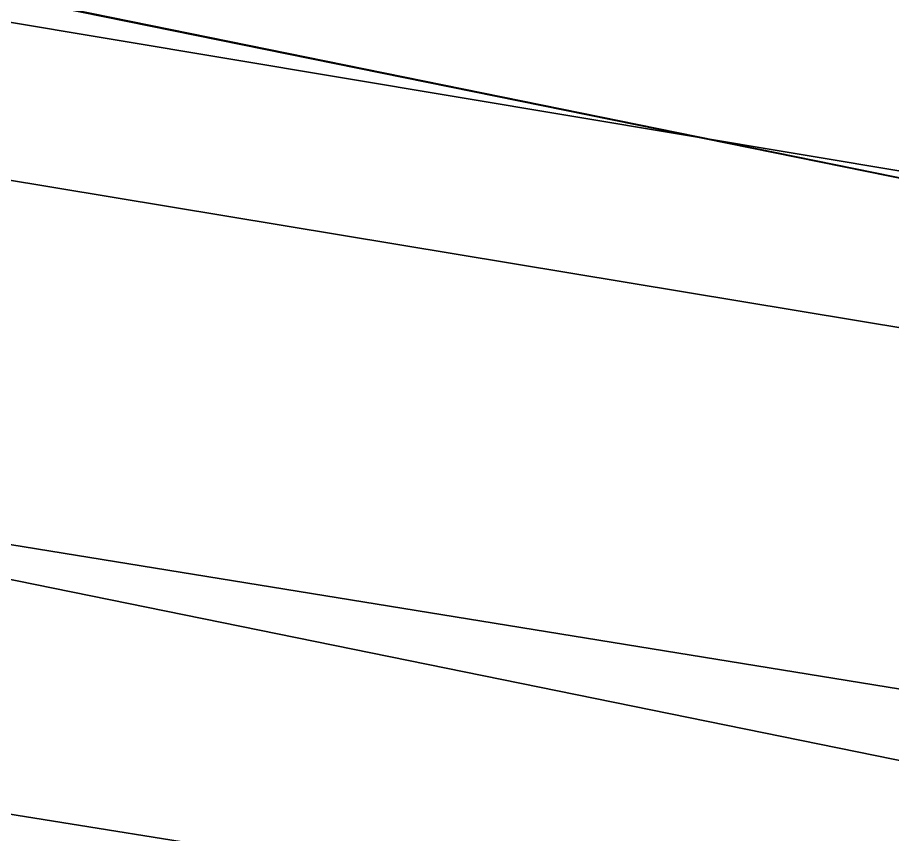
# Model space of a CAD drawing. Header units: metres. Extents: x 503497 to 504361, y 6966567 to 6966857.
# Drawn here: x 504131.5079 to 504131.5866, y 6966713.1813 to 6966713.2548 of the extents above; entities that cross this region are included whole.
import ezdxf

# ---------------------------------------------------------------- set-up
doc = ezdxf.new("R2010")
doc.units = ezdxf.units.M

msp = doc.modelspace()

# ---------------------------------------------------------------- linework, layer by layer
at = {"layer": 'SHADOW_APPROVED_20260111T072000'}
for points in [[(504144.1851, 6966710.622), (504144.5661, 6966713.0647), (504071.3923, 6966727.9687), (504071.0113, 6966725.526), (504144.1851, 6966710.622)], [(504140.7719, 6966711.1544), (504144.1851, 6966710.622), (504071.0113, 6966725.526), (504067.5981, 6966726.0584), (504140.7719, 6966711.1544)], [(504167.8718, 6966707.8869), (504167.5638, 6966705.9126), (504094.39, 6966720.8166), (504094.698, 6966722.7909), (504167.8718, 6966707.8869)], [(504167.5638, 6966705.9126), (504170.7929, 6966705.4089), (504097.6191, 6966720.3129), (504094.39, 6966720.8166), (504167.5638, 6966705.9126)]]:
    msp.add_lwpolyline(points, close=True, dxfattribs=at)
at = {"layer": 'SHADOW_APPROVED_20261019T053000'}
for points in [[(504128.3574, 6966713.6393), (504140.8554, 6966711.6898), (503564.0997, 6966803.8226), (503551.6017, 6966805.7721), (504128.3574, 6966713.6393)], [(504140.8554, 6966711.6898), (504140.7719, 6966711.1544), (503564.0162, 6966803.2872), (503564.0997, 6966803.8226), (504140.8554, 6966711.6898)], [(504140.8554, 6966711.6898), (504140.8554, 6966711.6898), (503564.0997, 6966803.8226), (503564.0997, 6966803.8226), (504140.8554, 6966711.6898)]]:
    msp.add_lwpolyline(points, close=True, dxfattribs=at)
at = {"layer": 'SHADOW_APPROVED_20261112T063500'}
for points in [[(504128.3574, 6966713.6393), (504140.8554, 6966711.6898), (504042.5771, 6966727.644), (504030.0791, 6966729.5935), (504128.3574, 6966713.6393)], [(504140.8554, 6966711.6898), (504140.7719, 6966711.1544), (504042.4936, 6966727.1086), (504042.5771, 6966727.644), (504140.8554, 6966711.6898)], [(504140.8554, 6966711.6898), (504140.8554, 6966711.6898), (504042.5771, 6966727.644), (504042.5771, 6966727.644), (504140.8554, 6966711.6898)]]:
    msp.add_lwpolyline(points, close=True, dxfattribs=at)
at = {"layer": 'SHADOW_APPROVED_20261113T063500'}
for points in [[(504128.3574, 6966713.6393), (504140.8554, 6966711.6898), (504043.0453, 6966728.0595), (504030.5473, 6966730.009), (504128.3574, 6966713.6393)], [(504140.8554, 6966711.6898), (504140.7719, 6966711.1544), (504042.9618, 6966727.5241), (504043.0453, 6966728.0595), (504140.8554, 6966711.6898)], [(504140.8554, 6966711.6898), (504140.8554, 6966711.6898), (504043.0453, 6966728.0595), (504043.0453, 6966728.0595), (504140.8554, 6966711.6898)]]:
    msp.add_lwpolyline(points, close=True, dxfattribs=at)
at = {"layer": 'SHADOW_APPROVED_20261123T070300'}
for points in [[(504128.3574, 6966713.6393), (504140.8554, 6966711.6898), (504068.4585, 6966723.6963), (504055.9605, 6966725.6458), (504128.3574, 6966713.6393)], [(504140.8554, 6966711.6898), (504140.7719, 6966711.1544), (504068.375, 6966723.1609), (504068.4585, 6966723.6963), (504140.8554, 6966711.6898)], [(504140.8554, 6966711.6898), (504140.8554, 6966711.6898), (504068.4585, 6966723.6963), (504068.4585, 6966723.6963), (504140.8554, 6966711.6898)]]:
    msp.add_lwpolyline(points, close=True, dxfattribs=at)
at = {"layer": 'SHADOW_COMPARATOR_RL48_20260111T072000'}
for points in [[(504144.1851, 6966710.622), (504144.5661, 6966713.0647), (504098.9388, 6966722.3581), (504098.5578, 6966719.9154), (504144.1851, 6966710.622)], [(504140.7719, 6966711.1544), (504144.1851, 6966710.622), (504098.5578, 6966719.9154), (504095.1446, 6966720.4478), (504140.7719, 6966711.1544)], [(504167.8718, 6966707.8869), (504167.5638, 6966705.9126), (504121.9365, 6966715.206), (504122.2445, 6966717.1803), (504167.8718, 6966707.8869)], [(504167.5638, 6966705.9126), (504170.7929, 6966705.4089), (504125.1656, 6966714.7023), (504121.9365, 6966715.206), (504167.5638, 6966705.9126)]]:
    msp.add_lwpolyline(points, close=True, dxfattribs=at)
at = {"layer": 'SHADOW_COMPARATOR_RL48_20261019T053000'}
for points in [[(504128.3574, 6966713.6393), (504140.8554, 6966711.6898), (503781.221, 6966769.1389), (503768.723, 6966771.0884), (504128.3574, 6966713.6393)], [(504140.8554, 6966711.6898), (504140.7719, 6966711.1544), (503781.1375, 6966768.6035), (503781.221, 6966769.1389), (504140.8554, 6966711.6898)], [(504140.8554, 6966711.6898), (504140.8554, 6966711.6898), (503781.221, 6966769.1389), (503781.221, 6966769.1389), (504140.8554, 6966711.6898)]]:
    msp.add_lwpolyline(points, close=True, dxfattribs=at)
at = {"layer": 'SHADOW_COMPARATOR_RL48_20261112T063500'}
for points in [[(504128.3574, 6966713.6393), (504140.8554, 6966711.6898), (504079.5742, 6966721.638), (504067.0762, 6966723.5875), (504128.3574, 6966713.6393)], [(504140.8554, 6966711.6898), (504140.7719, 6966711.1544), (504079.4907, 6966721.1026), (504079.5742, 6966721.638), (504140.8554, 6966711.6898)], [(504140.8554, 6966711.6898), (504140.8554, 6966711.6898), (504079.5742, 6966721.638), (504079.5742, 6966721.638), (504140.8554, 6966711.6898)]]:
    msp.add_lwpolyline(points, close=True, dxfattribs=at)
at = {"layer": 'SHADOW_COMPARATOR_RL48_20261113T063500'}
for points in [[(504128.3574, 6966713.6393), (504140.8554, 6966711.6898), (504079.8662, 6966721.8971), (504067.3682, 6966723.8466), (504128.3574, 6966713.6393)], [(504140.8554, 6966711.6898), (504140.7719, 6966711.1544), (504079.7827, 6966721.3617), (504079.8662, 6966721.8971), (504140.8554, 6966711.6898)], [(504140.8554, 6966711.6898), (504140.8554, 6966711.6898), (504079.8662, 6966721.8971), (504079.8662, 6966721.8971), (504140.8554, 6966711.6898)]]:
    msp.add_lwpolyline(points, close=True, dxfattribs=at)
at = {"layer": 'SHADOW_COMPARATOR_RL48_20261123T070300'}
for points in [[(504128.3574, 6966713.6393), (504140.8554, 6966711.6898), (504095.7125, 6966719.1764), (504083.2145, 6966721.1259), (504128.3574, 6966713.6393)], [(504140.8554, 6966711.6898), (504140.7719, 6966711.1544), (504095.629, 6966718.641), (504095.7125, 6966719.1764), (504140.8554, 6966711.6898)], [(504140.8554, 6966711.6898), (504140.8554, 6966711.6898), (504095.7125, 6966719.1764), (504095.7125, 6966719.1764), (504140.8554, 6966711.6898)]]:
    msp.add_lwpolyline(points, close=True, dxfattribs=at)

doc.saveas('drawing.dxf')
